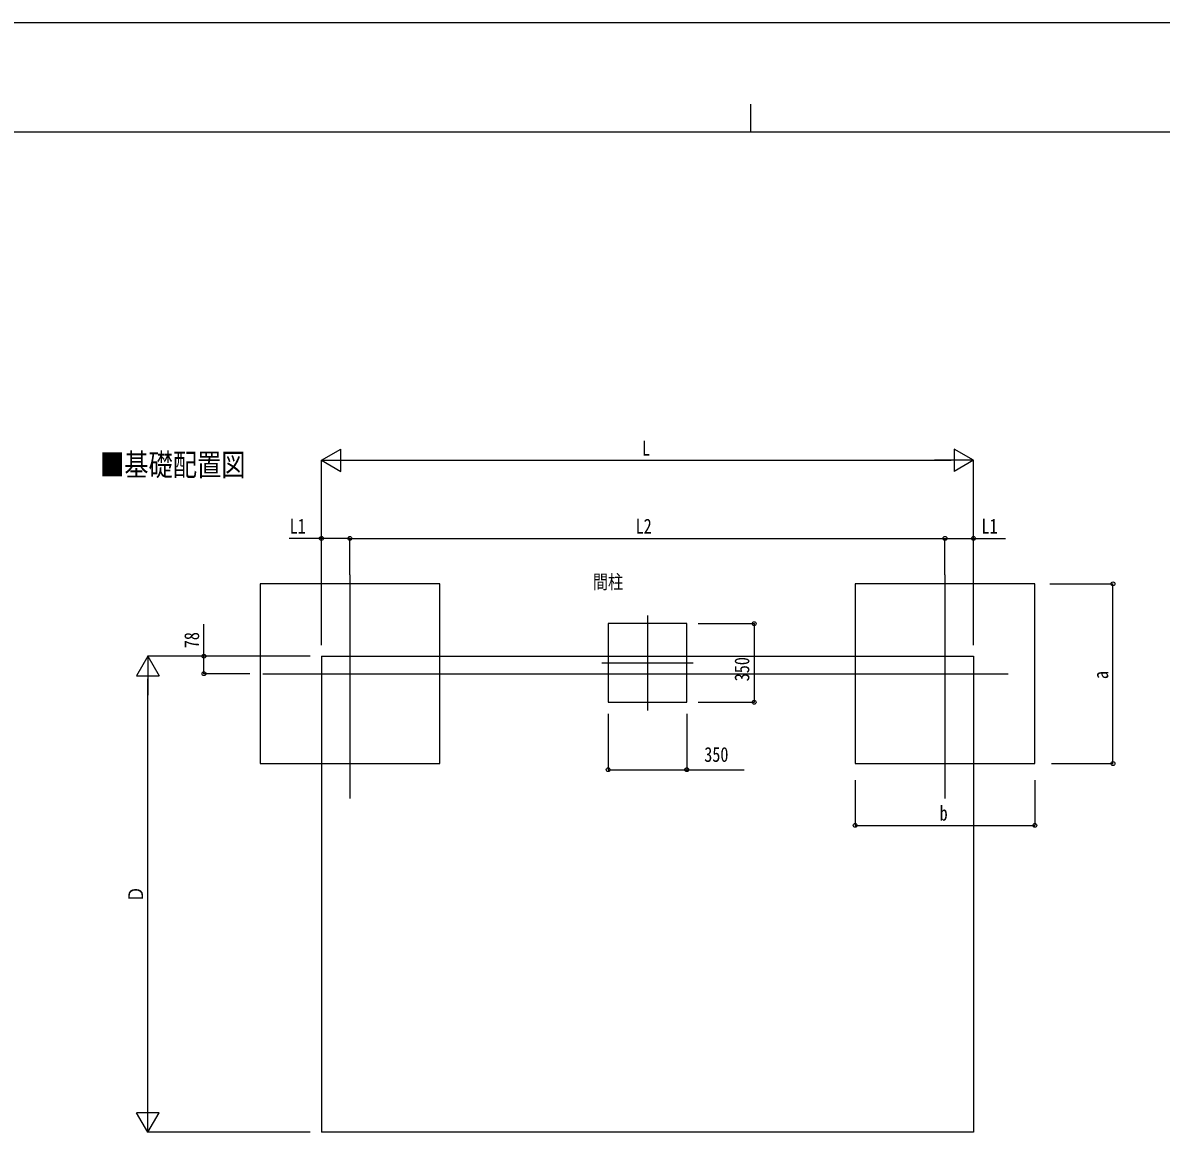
# Model space of a CAD drawing. Units: millimetres, scale not verified. Extents: x -10512 to 10512, y -7425 to 7425.
# Drawn here: x -3253 to 1817, y 2411 to 7425 of the extents above; entities that cross this region are included whole.
import ezdxf
from ezdxf.enums import TextEntityAlignment as Align

# ---------------------------------------------------------------- set-up
doc = ezdxf.new("R2010")
doc.units = ezdxf.units.MM
doc.header["$LTSCALE"] = 30
for name, color, linetype in [('0-2_USER1', 3, 'Continuous'), ('0-3_YKK_12', 2, 'Continuous'), ('0-5_YKK_A1', 4, 'Continuous'), ('0-6_YKK_D', 6, 'Continuous'), ('0-7_YKK_ZWAK', 7, 'Continuous')]:
    doc.layers.add(name, color=color, linetype=linetype)
doc.styles.add('ＭＳ ゴシック', font='')
doc.styles.get('ＭＳ ゴシック').set_extended_font_data('MS Gothic')

msp = doc.modelspace()

# ---------------------------------------------------------------- linework, layer by layer
at = {"layer": '0-3_YKK_12'}
for p, q in [((-1796.35, 4967.49), (-1796.35, 3972.32)), ((853.65, 4967.49), (853.65, 3972.32)), ((-471.35, 4786.52), (-471.35, 4363.9)), ((-675.08, 4575.21), (-267.62, 4575.21)), ((-2184.31, 4527.41), (1134.79, 4527.41))]:
    msp.add_line(p, q, dxfattribs=at)
at = {"layer": '0-5_YKK_A1'}
for p, q in [((-1923.35, 4605.21), (980.65, 4605.21)), ((-1923.35, 4605.21), (-1923.35, 2486.83)), ((980.65, 4605.21), (980.65, 2486.83)), ((980.65, 2486.83), (-1923.35, 2486.83))]:
    msp.add_line(p, q, dxfattribs=at)
for points in [[(-2196.35, 4127.41), (-1396.35, 4127.41), (-1396.35, 4927.41), (-2196.35, 4927.41)], [(453.65, 4127.41), (1253.65, 4127.41), (1253.65, 4927.41), (453.65, 4927.41)], [(-646.35, 4400.21), (-296.35, 4400.21), (-296.35, 4750.21), (-646.35, 4750.21)]]:
    msp.add_lwpolyline(points, close=True, dxfattribs=at)
at = {"layer": '0-6_YKK_D'}
for p, q in [((-1923.35, 5477.41), (-1836.75, 5527.41)), ((-1836.75, 5427.41), (-1836.75, 5527.41)), ((980.65, 5477.41), (894.05, 5527.41)), ((894.05, 5527.41), (894.05, 5427.41)), ((-1923.35, 4655.21), (-1923.35, 5478.41)), ((-1923.35, 5477.41), (-1836.75, 5427.41)), ((-1923.35, 5477.41), (-1750.14, 5477.41)), ((-1823.35, 5477.41), (880.65, 5477.41)), ((980.65, 5477.41), (807.45, 5477.41)), ((980.65, 5477.41), (894.05, 5427.41)), ((980.65, 4655.21), (980.65, 5478.41)), ((-1923.35, 4655.21), (-1923.35, 5130.92)), ((-1796.35, 4967.49), (-1796.35, 5130.92)), ((-1796.35, 4967.49), (-1796.35, 5130.92)), ((-1796.35, 5129.92), (853.65, 5129.92)), ((853.65, 4967.49), (853.65, 5130.92)), ((853.65, 4967.49), (853.65, 5130.92)), ((980.65, 4655.21), (980.65, 5130.92)), ((1320.81, 4927.41), (1602.76, 4927.41)), ((1601.76, 4127.41), (1601.76, 4927.41)), ((-245.35, 4750.21), (4.65, 4750.21)), ((3.65, 4750.21), (3.65, 4400.21)), ((-2696.35, 4605.21), (-2746.35, 4518.61)), ((-1973.35, 4605.21), (-2697.35, 4605.21)), ((-2696.35, 4605.21), (-2646.35, 4518.61)), ((-2696.35, 4605.21), (-2696.35, 4432)), ((-1973.35, 4605.21), (-2447.35, 4605.21)), ((-2746.35, 4518.61), (-2646.35, 4518.61)), ((-2241.79, 4527.41), (-2447.35, 4527.41)), ((-2696.35, 2586.83), (-2696.35, 4505.21)), ((-245.35, 4400.21), (4.65, 4400.21)), ((-646.35, 4349.21), (-646.35, 4099.21)), ((-296.35, 4349.21), (-296.35, 4099.21)), ((1328.65, 4127.41), (1602.76, 4127.41)), ((453.65, 4053.21), (453.65, 3851.41)), ((1253.65, 4053.39), (1253.65, 3851.41)), ((453.65, 3852.41), (1253.65, 3852.41)), ((-2696.35, 2486.83), (-2696.35, 2660.03)), ((-2696.35, 2486.83), (-2746.35, 2573.43)), ((-2646.35, 2573.43), (-2746.35, 2573.43)), ((-2696.35, 2486.83), (-2646.35, 2573.43)), ((-1973.35, 2486.83), (-2697.35, 2486.83))]:
    msp.add_line(p, q, dxfattribs=at)
for points in [[(-1796.35, 5129.92), (-1923.35, 5129.92), (-2066.28, 5129.92)], [(853.65, 5129.92), (980.65, 5129.92), (1123.59, 5129.92)], [(-2446.35, 4527.41), (-2446.35, 4605.21), (-2446.35, 4748.14)], [(-646.35, 4100.21), (-296.35, 4100.21), (-40.25, 4100.21)]]:
    msp.add_lwpolyline(points, dxfattribs=at)
for centre in [(-1923.35, 5129.92), (-1796.35, 5129.92), (-1796.35, 5129.92), (853.65, 5129.92), (853.65, 5129.92), (980.65, 5129.92), (1601.76, 4927.41), (3.65, 4750.21), (-2446.35, 4605.21), (-2446.35, 4527.41), (3.65, 4400.21), (-646.35, 4100.21), (-296.35, 4100.21), (1601.76, 4127.41), (453.65, 3852.41), (1253.65, 3852.41)]:
    msp.add_circle(centre, 8.5, dxfattribs=at)
at = {"layer": '0-7_YKK_ZWAK'}
for p, q in [((-12.45, 7062.5), (-12.45, 6937.5)), ((9737.55, 6937.5), (-9762.45, 6937.5))]:
    msp.add_line(p, q, dxfattribs=at)
msp.add_lwpolyline([(-10512.5, -7425), (10512.5, -7425), (10512.5, 7425), (-10512.5, 7425)], close=True, dxfattribs=at)

# ---------------------------------------------------------------- texts
at = {"layer": '0-2_USER1', "style": 'ＭＳ ゴシック', "width": 0.8}
for s, height, p in [('■基礎配置図', 98.97, (-2908.96, 5378.56)), ('間柱', 61.86, (-714.31, 4886.74))]:
    msp.add_text(s, height=height, dxfattribs=at).set_placement(p, align=Align.BOTTOM_LEFT)
at = {"layer": '0-6_YKK_D', "style": 'ＭＳ ゴシック', "width": 0.8}
for s, p in [('L', (-495.35, 5478.41)), ('L1', (-2064.61, 5131.59)), ('L2', (-524.15, 5131.59)), ('L1', (1016.32, 5131.59)), ('350', (-218.45, 4115.21)), ('b', (829.65, 3853.74))]:
    msp.add_text(s, height=65.98, dxfattribs=at).set_placement(p, align=Align.BOTTOM_LEFT)
for s, p in [('78', (-2448.01, 4640.88)), ('350', (1.99, 4493.61)), ('a', (1600.09, 4503.41)), ('Ｄ', (-2697.35, 3510.02))]:
    msp.add_text(s, height=65.98, rotation=90, dxfattribs=at).set_placement(p, align=Align.BOTTOM_LEFT)

doc.saveas('drawing.dxf')
